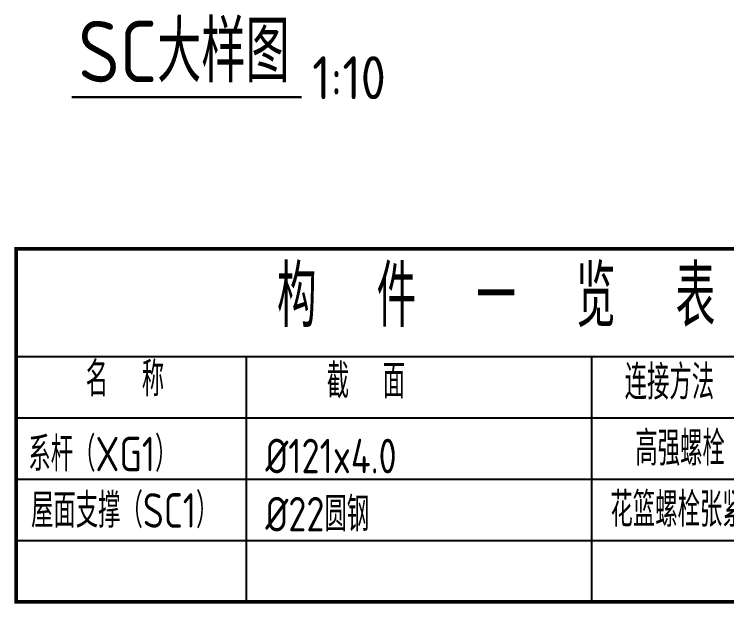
# Model space of a CAD drawing. Header units: millimetres. Extents: x 866309 to 879639, y 39442 to 44891.
# Drawn here: x 871014.8 to 871107.7, y 39534.1 to 39610.9 of the extents above; entities that cross this region are included whole.
import ezdxf

# ---------------------------------------------------------------- set-up
doc = ezdxf.new("R2010")
doc.units = ezdxf.units.MM
doc.header["$LTSCALE"] = 1000
doc.header["$MEASUREMENT"] = 0
doc.layers.add('文字', color=7, linetype='Continuous')
doc.layers.add('构件表__表格和文字', color=7, linetype='Continuous')
doc.styles.add('GBHZ', font='gbenor.shx', dxfattribs={"width": 0.9, "bigfont": 'gbcbig.shx'})

msp = doc.modelspace()

# ---------------------------------------------------------------- linework, layer by layer
at = {"layer": '文字', "color": 6, "const_width": 0.32}
msp.add_lwpolyline([(871022.301, 39600.065), (871052.278, 39600.065)], dxfattribs=at)
at = {"layer": '构件表__表格和文字'}
for p, q in [((871015.056, 39566.295), (871140.056, 39566.295)), ((871045.056, 39566.295), (871045.056, 39534.295)), ((871090.056, 39566.295), (871090.056, 39534.295)), ((871015.056, 39558.295), (871140.056, 39558.295)), ((871015.056, 39558.295), (871140.056, 39558.295)), ((871015.056, 39550.295), (871140.056, 39550.295)), ((871015.056, 39550.295), (871140.056, 39550.295)), ((871015.056, 39542.295), (871140.056, 39542.295)), ((871015.056, 39534.295), (871140.056, 39534.295)), ((871015.056, 39534.295), (871140.056, 39534.295)), ((871015.056, 39534.295), (871140.056, 39534.295)), ((871015.056, 39534.295), (871140.056, 39534.295)), ((871015.056, 39534.295), (871140.056, 39534.295)), ((871015.056, 39534.295), (871140.056, 39534.295)), ((871015.056, 39534.295), (871140.056, 39534.295)), ((871015.056, 39534.295), (871140.056, 39534.295)), ((871015.056, 39534.295), (871140.056, 39534.295)), ((871015.056, 39534.295), (871140.056, 39534.295))]:
    msp.add_line(p, q, dxfattribs=at)
at = {"layer": '构件表__表格和文字', "const_width": 0.48}
msp.add_lwpolyline([(871140.056, 39566.295), (871140.056, 39534.295), (871015.056, 39534.295), (871015.056, 39580.295), (871140.056, 39580.295)], dxfattribs=at)

# ---------------------------------------------------------------- texts
at = {"layer": '文字', "color": 6, "style": 'GBHZ'}
for s, height, p in [('SC大样图', 8, (871023.164, 39602.017)), ('1:10', 5.6, (871053.658, 39599.81))]:
    msp.add_text(s, height=height, dxfattribs=at).set_placement(p)
at = {"layer": '构件表__表格和文字', "style": 'GBHZ', "width": 0.9}
for s, height, p in [('构  件  一  览  表', 8, (871049.057, 39570.126)), ('名  称', 4.5, (871024.135, 39561.081)), ('截  面', 4.5, (871055.549, 39560.827)), ('连接方法', 4.5, (871094.394, 39560.664)), ('高强螺栓', 4.5, (871095.78, 39552.054)), ('系杆（XG1）', 4.5, (871016.657, 39551.316)), ('%%C121x4.0', 4.5, (871047.553, 39551.056)), ('屋面支撑（SC1）', 4.5, (871017.005, 39543.964)), ('花篮螺栓张紧', 4.5, (871092.537, 39544.074)), ('%%C22圆钢', 4.5, (871047.553, 39543.476))]:
    msp.add_text(s, height=height, dxfattribs=at).set_placement(p)

doc.saveas('drawing.dxf')
